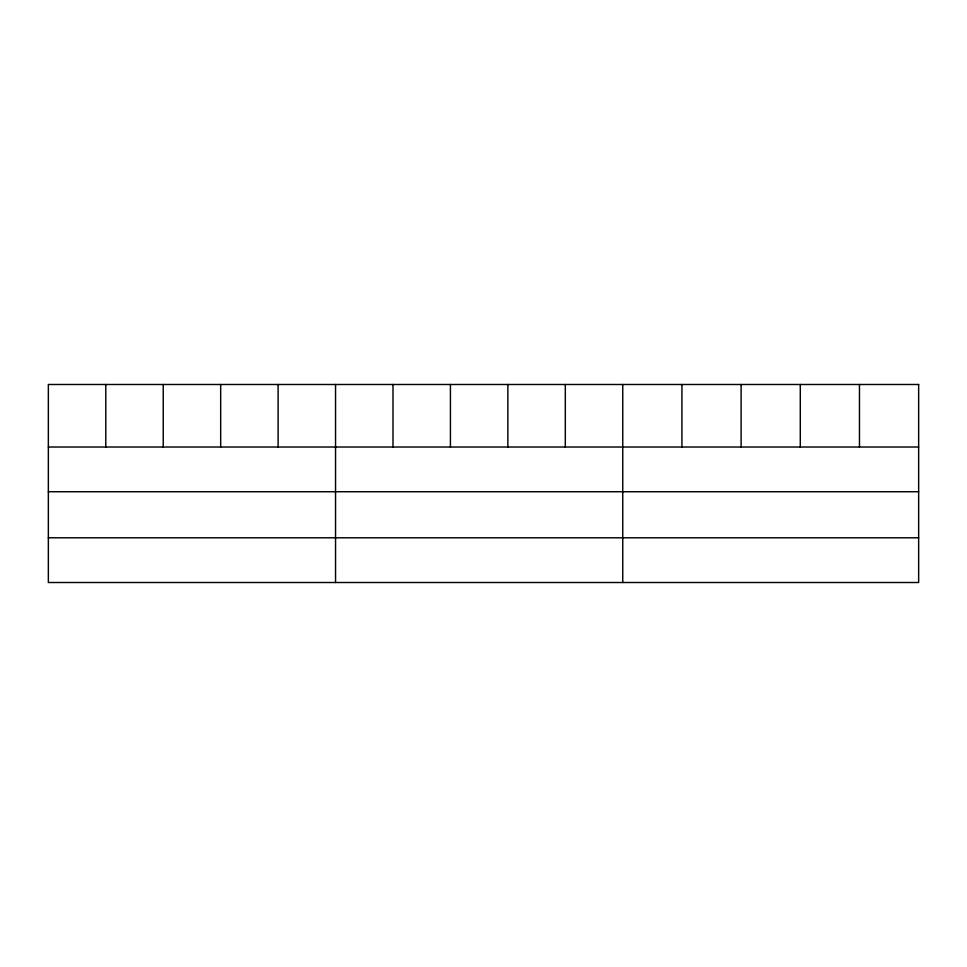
<?xml version="1.0" encoding="UTF-8"?>
<svg xmlns="http://www.w3.org/2000/svg" width="967" height="967" viewBox="0 0 967 967"><rect width="100%" height="100%" fill="white"/><g stroke="black" fill="none" stroke-linecap="round" stroke-linejoin="round"><path stroke-width="1.45" d="M48.35 447.02L918.65 447.02M48.35 491.732L918.65 491.732M48.35 537.797L918.65 537.797M859.47 384.491L859.47 447.02M800.289 384.491L800.289 447.02M741.109 384.491L741.109 447.02M681.928 384.491L681.928 447.02M622.748 384.491L622.748 582.509M565.308 384.491L565.308 447.02M507.868 384.491L507.868 447.02M450.429 384.491L450.429 447.02M392.989 384.491L392.989 447.02M335.549 384.491L335.549 582.509M278.109 384.491L278.109 447.02M220.669 384.491L220.669 447.02M163.23 384.491L163.23 447.02M105.79 384.491L105.79 447.02M918.65 384.491L48.35 384.491L48.35 582.509L918.65 582.509L918.65 384.491"/></g></svg>
